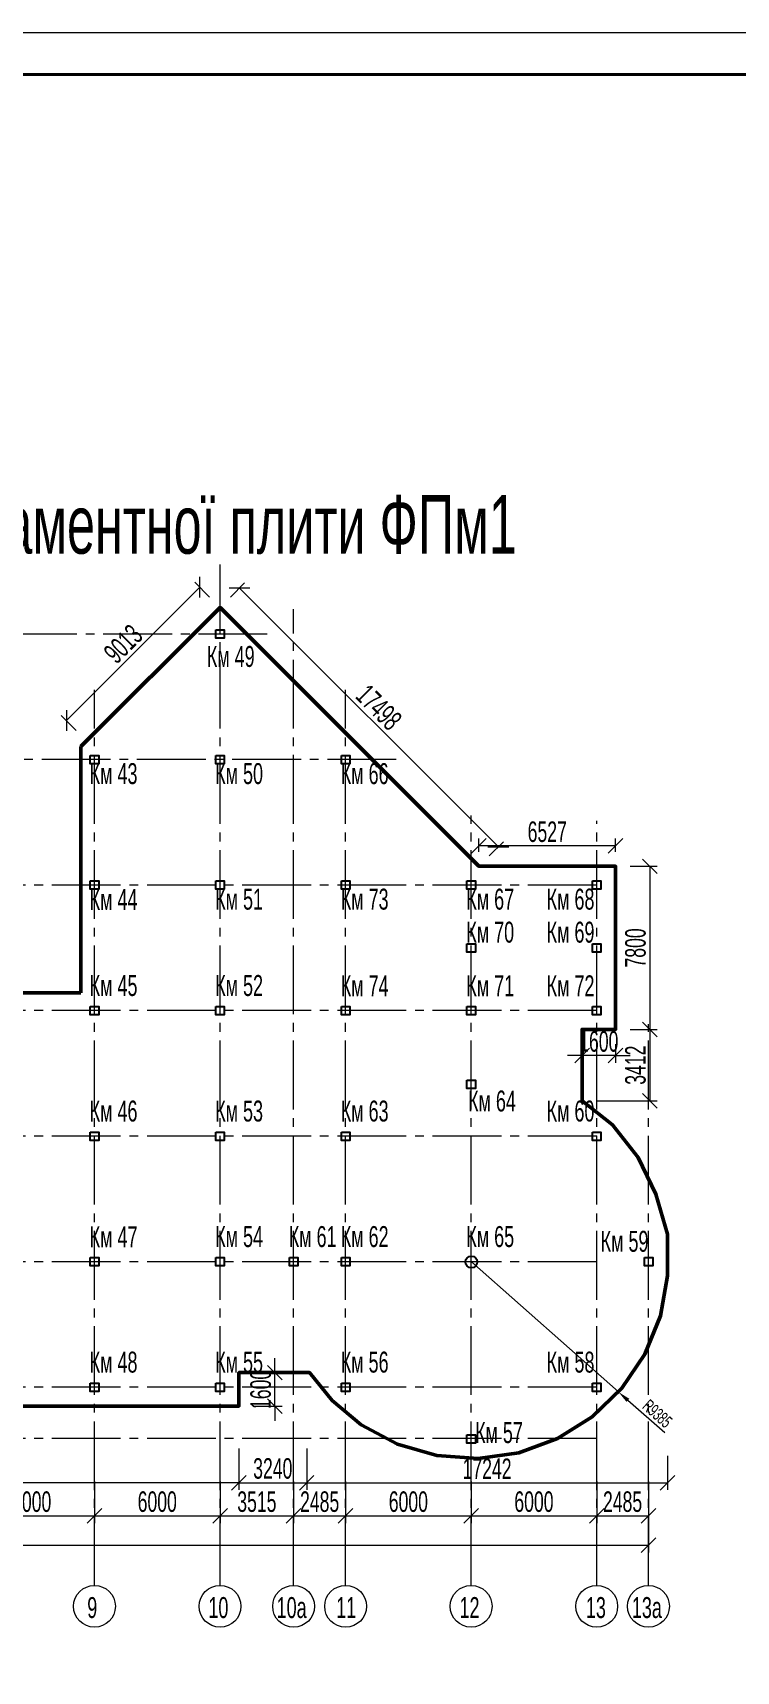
# Model space of a CAD drawing. Extents: x -483223 to 550073, y -164053 to -64662.
# Drawn here: x -427390 to -418986, y -92600 to -73022 of the extents above; entities that cross this region are included whole.
import ezdxf

# ---------------------------------------------------------------- set-up
doc = ezdxf.new("R2010")
doc.units = 0
doc.header["$MEASUREMENT"] = 0
for name, pattern in [('DASHDOT', [25.4, 12.7, -6.35, 0, -6.35]), ('K5LT_AXLED', [16.25, 11.75, -1.5, 1.5, -1.5]), ('K5LT_THIN', [0])]:
    doc.linetypes.add(name, pattern=pattern)
doc.layers.get('0').update_dxf_attribs({"color": 40, "linetype": 'CONTINUOUS'})
doc.layers.get('Defpoints').update_dxf_attribs({"linetype": 'CONTINUOUS'})
for name, color, linetype in [('KOLONY', 60, 'CONTINUOUS'), ('OPAL', 4, 'CONTINUOUS'), ('ТЕКСТ', 252, 'CONTINUOUS')]:
    doc.layers.add(name, color=color, linetype=linetype)
doc.layers.add('ВІСЬ', color=197, linetype='DASHDOT', lineweight=15, transparency=0.5)
for name, color, linetype, lineweight in [('ОСН. ТОНКА', 250, 'CONTINUOUS', 15), ('РАМКА', 250, 'CONTINUOUS', 40), ('РОЗМІР', 250, 'CONTINUOUS', 15), ('РОЗМІР МІЖ ОСЯМИ', 250, 'CONTINUOUS', 15)]:
    doc.layers.add(name, color=color, linetype=linetype, lineweight=lineweight)
doc.styles.add('РОЗМІР', font='ARIALN.TTF', dxfattribs={"width": 0.75})
doc.dimstyles.new('М 400', dxfattribs={"dimscale": 0.6, "dimtxt": 250, "dimasz": 250, "dimexe": 125, "dimexo": 250, "dimgap": 62.5, "dimtad": 1, "dimdec": 0, "dimlfac": 4, "dimzin": 9, "dimtxsty": 'РОЗМІР', "dimcen": 250, "dimadec": 0, "dimazin": 0, "dimtfac": 1, "dimtdec": 0, "dimtix": 1, "dimtmove": 2, "dimatfit": 3, "dimfxl": 125, "dimlwd": -1, "dimlwe": -1, "dimarcsym": 0})
doc.dimstyles.new('М 400$0', dxfattribs={"dimscale": 0.7, "dimtxt": 350, "dimasz": 250, "dimexe": 125, "dimexo": 250, "dimgap": 62.5, "dimtad": 1, "dimdec": 0, "dimlfac": 4, "dimzin": 9, "dimtxsty": 'РОЗМІР', "dimblk": 'OBLIQUE', "dimcen": 250, "dimadec": 0, "dimazin": 0, "dimtfac": 1, "dimtdec": 0, "dimtix": 1, "dimtmove": 2, "dimatfit": 3, "dimfxl": 125, "dimlwd": -1, "dimlwe": -1, "dimarcsym": 0})

# ---------------------------------------------------------------- blocks, each defined once
blk = doc.blocks.new('_OBLIQUE')
at = {"color": 0, "linetype": 'ByBlock'}
blk.add_line((-0.5, -0.5), (0.5, 0.5), dxfattribs=at)
blk = doc.blocks.new('*D228')
at = {"layer": 'Defpoints', "color": 0, "transparency": 16777216}
for p in [(-428153, -90156), (-426653, -90156), (-426653, -90744)]:
    blk.add_point(p, dxfattribs=at)
at = {"layer": 'РОЗМІР МІЖ ОСЯМИ', "color": 0, "transparency": 16777216}
for p, q in [((-428153, -90331), (-428153, -90832)), ((-426653, -90331), (-426653, -90832)), ((-428153, -90744), (-426653, -90744))]:
    blk.add_line(p, q, dxfattribs=at)
at = {"layer": 'РОЗМІР МІЖ ОСЯМИ', "color": 0, "transparency": 16777216, "xscale": 175, "yscale": 175, "zscale": 175, "rotation": 180}
blk.add_blockref('_OBLIQUE', (-428153, -90744), dxfattribs=at)
at = {"layer": 'РОЗМІР МІЖ ОСЯМИ', "color": 0, "transparency": 16777216, "xscale": 175, "yscale": 175, "zscale": 175}
blk.add_blockref('_OBLIQUE', (-426653, -90744), dxfattribs=at)
at = {"layer": 'РОЗМІР МІЖ ОСЯМИ', "color": 0, "transparency": 16777216, "insert": (-427403, -90575), "char_height": 245, "attachment_point": 5, "style": 'РОЗМІР'}
blk.add_mtext('6000', dxfattribs=at)
blk = doc.blocks.new('*D229')
at = {"layer": 'Defpoints', "color": 0, "transparency": 16777216}
for p in [(-426653, -90156), (-425153, -90156), (-425153, -90744)]:
    blk.add_point(p, dxfattribs=at)
at = {"layer": 'РОЗМІР МІЖ ОСЯМИ', "color": 0, "transparency": 16777216}
for p, q in [((-426653, -90331), (-426653, -90832)), ((-425153, -90331), (-425153, -90832)), ((-426653, -90744), (-425153, -90744))]:
    blk.add_line(p, q, dxfattribs=at)
at = {"layer": 'РОЗМІР МІЖ ОСЯМИ', "color": 0, "transparency": 16777216, "xscale": 175, "yscale": 175, "zscale": 175, "rotation": 180}
blk.add_blockref('_OBLIQUE', (-426653, -90744), dxfattribs=at)
at = {"layer": 'РОЗМІР МІЖ ОСЯМИ', "color": 0, "transparency": 16777216, "xscale": 175, "yscale": 175, "zscale": 175}
blk.add_blockref('_OBLIQUE', (-425153, -90744), dxfattribs=at)
at = {"layer": 'РОЗМІР МІЖ ОСЯМИ', "color": 0, "transparency": 16777216, "insert": (-425903, -90575), "char_height": 245, "attachment_point": 5, "style": 'РОЗМІР'}
blk.add_mtext('6000', dxfattribs=at)
blk = doc.blocks.new('*D230')
at = {"layer": 'Defpoints', "color": 0, "transparency": 16777216}
for p in [(-425153, -90156), (-424274, -90156), (-424274, -90744)]:
    blk.add_point(p, dxfattribs=at)
at = {"layer": 'РОЗМІР МІЖ ОСЯМИ', "color": 0, "transparency": 16777216}
for p, q in [((-425153, -90331), (-425153, -90832)), ((-424274, -90331), (-424274, -90832)), ((-425153, -90744), (-424274, -90744))]:
    blk.add_line(p, q, dxfattribs=at)
at = {"layer": 'РОЗМІР МІЖ ОСЯМИ', "color": 0, "transparency": 16777216, "xscale": 175, "yscale": 175, "zscale": 175, "rotation": 180}
blk.add_blockref('_OBLIQUE', (-425153, -90744), dxfattribs=at)
at = {"layer": 'РОЗМІР МІЖ ОСЯМИ', "color": 0, "transparency": 16777216, "xscale": 175, "yscale": 175, "zscale": 175}
blk.add_blockref('_OBLIQUE', (-424274, -90744), dxfattribs=at)
at = {"layer": 'РОЗМІР МІЖ ОСЯМИ', "color": 0, "transparency": 16777216, "insert": (-424713, -90575), "char_height": 245, "attachment_point": 5, "style": 'РОЗМІР'}
blk.add_mtext('3515', dxfattribs=at)
blk = doc.blocks.new('*D231')
at = {"layer": 'Defpoints', "color": 0, "transparency": 16777216}
for p in [(-424274, -90156), (-423653, -90156), (-423653, -90744)]:
    blk.add_point(p, dxfattribs=at)
at = {"layer": 'РОЗМІР МІЖ ОСЯМИ', "color": 0, "transparency": 16777216}
for p, q in [((-424274, -90331), (-424274, -90832)), ((-423653, -90331), (-423653, -90832)), ((-424274, -90744), (-423653, -90744))]:
    blk.add_line(p, q, dxfattribs=at)
at = {"layer": 'РОЗМІР МІЖ ОСЯМИ', "color": 0, "transparency": 16777216, "xscale": 175, "yscale": 175, "zscale": 175, "rotation": 180}
blk.add_blockref('_OBLIQUE', (-424274, -90744), dxfattribs=at)
at = {"layer": 'РОЗМІР МІЖ ОСЯМИ', "color": 0, "transparency": 16777216, "xscale": 175, "yscale": 175, "zscale": 175}
blk.add_blockref('_OBLIQUE', (-423653, -90744), dxfattribs=at)
at = {"layer": 'РОЗМІР МІЖ ОСЯМИ', "color": 0, "transparency": 16777216, "insert": (-423963, -90575), "char_height": 245, "attachment_point": 5, "style": 'РОЗМІР'}
blk.add_mtext('2485', dxfattribs=at)
blk = doc.blocks.new('*D232')
at = {"layer": 'Defpoints', "color": 0, "transparency": 16777216}
for p in [(-423653, -90156), (-422153, -90156), (-422153, -90744)]:
    blk.add_point(p, dxfattribs=at)
at = {"layer": 'РОЗМІР МІЖ ОСЯМИ', "color": 0, "transparency": 16777216}
for p, q in [((-423653, -90331), (-423653, -90832)), ((-422153, -90331), (-422153, -90832)), ((-423653, -90744), (-422153, -90744))]:
    blk.add_line(p, q, dxfattribs=at)
at = {"layer": 'РОЗМІР МІЖ ОСЯМИ', "color": 0, "transparency": 16777216, "xscale": 175, "yscale": 175, "zscale": 175, "rotation": 180}
blk.add_blockref('_OBLIQUE', (-423653, -90744), dxfattribs=at)
at = {"layer": 'РОЗМІР МІЖ ОСЯМИ', "color": 0, "transparency": 16777216, "xscale": 175, "yscale": 175, "zscale": 175}
blk.add_blockref('_OBLIQUE', (-422153, -90744), dxfattribs=at)
at = {"layer": 'РОЗМІР МІЖ ОСЯМИ', "color": 0, "transparency": 16777216, "insert": (-422903, -90575), "char_height": 245, "attachment_point": 5, "style": 'РОЗМІР'}
blk.add_mtext('6000', dxfattribs=at)
blk = doc.blocks.new('*D233')
at = {"layer": 'Defpoints', "color": 0, "transparency": 16777216}
for p in [(-422153, -90156), (-420653, -90156), (-420653, -90744)]:
    blk.add_point(p, dxfattribs=at)
at = {"layer": 'РОЗМІР МІЖ ОСЯМИ', "color": 0, "transparency": 16777216}
for p, q in [((-422153, -90331), (-422153, -90832)), ((-420653, -90331), (-420653, -90832)), ((-422153, -90744), (-420653, -90744))]:
    blk.add_line(p, q, dxfattribs=at)
at = {"layer": 'РОЗМІР МІЖ ОСЯМИ', "color": 0, "transparency": 16777216, "xscale": 175, "yscale": 175, "zscale": 175, "rotation": 180}
blk.add_blockref('_OBLIQUE', (-422153, -90744), dxfattribs=at)
at = {"layer": 'РОЗМІР МІЖ ОСЯМИ', "color": 0, "transparency": 16777216, "xscale": 175, "yscale": 175, "zscale": 175}
blk.add_blockref('_OBLIQUE', (-420653, -90744), dxfattribs=at)
at = {"layer": 'РОЗМІР МІЖ ОСЯМИ', "color": 0, "transparency": 16777216, "insert": (-421403, -90575), "char_height": 245, "attachment_point": 5, "style": 'РОЗМІР'}
blk.add_mtext('6000', dxfattribs=at)
blk = doc.blocks.new('*D234')
at = {"layer": 'Defpoints', "color": 0, "transparency": 16777216}
for p in [(-420653, -90156), (-420035, -90156), (-420035, -90744)]:
    blk.add_point(p, dxfattribs=at)
at = {"layer": 'РОЗМІР МІЖ ОСЯМИ', "color": 0, "transparency": 16777216}
for p, q in [((-420653, -90331), (-420653, -90832)), ((-420035, -90331), (-420035, -90832)), ((-420653, -90744), (-420035, -90744))]:
    blk.add_line(p, q, dxfattribs=at)
at = {"layer": 'РОЗМІР МІЖ ОСЯМИ', "color": 0, "transparency": 16777216, "xscale": 175, "yscale": 175, "zscale": 175, "rotation": 180}
blk.add_blockref('_OBLIQUE', (-420653, -90744), dxfattribs=at)
at = {"layer": 'РОЗМІР МІЖ ОСЯМИ', "color": 0, "transparency": 16777216, "xscale": 175, "yscale": 175, "zscale": 175}
blk.add_blockref('_OBLIQUE', (-420035, -90744), dxfattribs=at)
at = {"layer": 'РОЗМІР МІЖ ОСЯМИ', "color": 0, "transparency": 16777216, "insert": (-420344, -90575), "char_height": 245, "attachment_point": 5, "style": 'РОЗМІР'}
blk.add_mtext('2485', dxfattribs=at)
blk = doc.blocks.new('*D235')
at = {"layer": 'Defpoints', "color": 0, "transparency": 16777216}
for p in [(-436153, -90256), (-420035, -90256), (-420035, -91094)]:
    blk.add_point(p, dxfattribs=at)
at = {"layer": 'РОЗМІР МІЖ ОСЯМИ', "color": 0, "transparency": 16777216}
for p, q in [((-436153, -90431), (-436153, -91182)), ((-420035, -90431), (-420035, -91182)), ((-436153, -91094), (-420035, -91094))]:
    blk.add_line(p, q, dxfattribs=at)
at = {"layer": 'РОЗМІР МІЖ ОСЯМИ', "color": 0, "transparency": 16777216, "xscale": 175, "yscale": 175, "zscale": 175, "rotation": 180}
blk.add_blockref('_OBLIQUE', (-436153, -91094), dxfattribs=at)
at = {"layer": 'РОЗМІР МІЖ ОСЯМИ', "color": 0, "transparency": 16777216, "xscale": 175, "yscale": 175, "zscale": 175}
blk.add_blockref('_OBLIQUE', (-420035, -91094), dxfattribs=at)
at = {"layer": 'РОЗМІР МІЖ ОСЯМИ', "color": 0, "transparency": 16777216, "insert": (-428094, -90925), "char_height": 245, "attachment_point": 5, "style": 'РОЗМІР'}
blk.add_mtext('64485', dxfattribs=at)
blk = doc.blocks.new('*D246')
at = {"layer": 'Defpoints', "color": 0, "transparency": 16777216}
for p in [(-436378, -89432), (-424928, -89763), (-436378, -90347)]:
    blk.add_point(p, dxfattribs=at)
at = {"layer": 'РОЗМІР', "color": 0, "transparency": 16777216}
for p, q in [((-436378, -89607), (-436378, -90434)), ((-424928, -89938), (-424928, -90434)), ((-424928, -90347), (-436378, -90347))]:
    blk.add_line(p, q, dxfattribs=at)
at = {"layer": 'РОЗМІР', "color": 0, "transparency": 16777216, "xscale": 175, "yscale": 175, "zscale": 175, "rotation": 180}
blk.add_blockref('_OBLIQUE', (-436378, -90347), dxfattribs=at)
at = {"layer": 'РОЗМІР', "color": 0, "transparency": 16777216, "xscale": 175, "yscale": 175, "zscale": 175}
blk.add_blockref('_OBLIQUE', (-424928, -90347), dxfattribs=at)
at = {"layer": 'РОЗМІР', "color": 0, "transparency": 16777216, "insert": (-430653, -90178), "char_height": 245, "attachment_point": 5, "style": 'РОЗМІР'}
blk.add_mtext('45800', dxfattribs=at)
blk = doc.blocks.new('*D247')
at = {"layer": 'Defpoints', "color": 0, "transparency": 16777216}
for p in [(-424928, -89763), (-424118, -89763), (-424118, -90347)]:
    blk.add_point(p, dxfattribs=at)
at = {"layer": 'РОЗМІР', "color": 0, "transparency": 16777216}
for p, q in [((-424928, -89938), (-424928, -90434)), ((-424118, -89938), (-424118, -90434)), ((-424928, -90347), (-424118, -90347))]:
    blk.add_line(p, q, dxfattribs=at)
at = {"layer": 'РОЗМІР', "color": 0, "transparency": 16777216, "xscale": 175, "yscale": 175, "zscale": 175, "rotation": 180}
blk.add_blockref('_OBLIQUE', (-424928, -90347), dxfattribs=at)
at = {"layer": 'РОЗМІР', "color": 0, "transparency": 16777216, "xscale": 175, "yscale": 175, "zscale": 175}
blk.add_blockref('_OBLIQUE', (-424118, -90347), dxfattribs=at)
at = {"layer": 'РОЗМІР', "color": 0, "transparency": 16777216, "insert": (-424523, -90178), "char_height": 245, "attachment_point": 5, "style": 'РОЗМІР'}
blk.add_mtext('3240', dxfattribs=at)
blk = doc.blocks.new('*D248')
at = {"layer": 'Defpoints', "color": 0, "transparency": 16777216}
for p in [(-424118, -89763), (-419807, -89852), (-419807, -90347)]:
    blk.add_point(p, dxfattribs=at)
at = {"layer": 'РОЗМІР', "color": 0, "transparency": 16777216}
for p, q in [((-424118, -89938), (-424118, -90434)), ((-419807, -90027), (-419807, -90434)), ((-424118, -90347), (-419807, -90347))]:
    blk.add_line(p, q, dxfattribs=at)
at = {"layer": 'РОЗМІР', "color": 0, "transparency": 16777216, "xscale": 175, "yscale": 175, "zscale": 175, "rotation": 180}
blk.add_blockref('_OBLIQUE', (-424118, -90347), dxfattribs=at)
at = {"layer": 'РОЗМІР', "color": 0, "transparency": 16777216, "xscale": 175, "yscale": 175, "zscale": 175}
blk.add_blockref('_OBLIQUE', (-419807, -90347), dxfattribs=at)
at = {"layer": 'РОЗМІР', "color": 0, "transparency": 16777216, "insert": (-421963, -90180), "char_height": 245, "attachment_point": 5, "style": 'РОЗМІР'}
blk.add_mtext('17242', dxfattribs=at)
blk = doc.blocks.new('*D251')
at = {"layer": 'Defpoints', "color": 0, "transparency": 16777216}
for p in [(-425153, -79888), (-426987, -81241), (-426746, -81482)]:
    blk.add_point(p, dxfattribs=at)
at = {"layer": 'РОЗМІР', "color": 0, "transparency": 16777216}
for p, q in [((-425394, -79647), (-426987, -81241)), ((-425277, -79765), (-425456, -79586)), ((-426870, -81358), (-427049, -81179))]:
    blk.add_line(p, q, dxfattribs=at)
at = {"layer": 'РОЗМІР', "color": 0, "transparency": 16777216, "xscale": 175, "yscale": 175, "zscale": 175}
for p, rotation in [((-425394, -79647), 45.00001438508281), ((-426987, -81241), 225.0000143850828)]:
    blk.add_blockref('_OBLIQUE', p, dxfattribs=dict(at, rotation=rotation))
at = {"layer": 'РОЗМІР', "color": 0, "transparency": 16777216, "insert": (-426310, -80325), "char_height": 245, "attachment_point": 5, "rotation": 45, "style": 'РОЗМІР'}
blk.add_mtext('9013', dxfattribs=at)
blk = doc.blocks.new('*D252')
at = {"layer": 'Defpoints', "color": 0, "transparency": 16777216}
for p in [(-425153, -79888), (-421828, -82750), (-422060, -82982)]:
    blk.add_point(p, dxfattribs=at)
at = {"layer": 'РОЗМІР', "color": 0, "transparency": 16777216}
for p, q in [((-425029, -79765), (-424860, -79595)), ((-424922, -79657), (-421828, -82750)), ((-421936, -82858), (-421767, -82689))]:
    blk.add_line(p, q, dxfattribs=at)
at = {"layer": 'РОЗМІР', "color": 0, "transparency": 16777216, "xscale": 175, "yscale": 175, "zscale": 175}
for p, rotation in [((-424922, -79657), 134.9999930538158), ((-421828, -82750), 314.9999930538158)]:
    blk.add_blockref('_OBLIQUE', p, dxfattribs=dict(at, rotation=rotation))
at = {"layer": 'РОЗМІР', "color": 0, "transparency": 16777216, "insert": (-423256, -81084), "char_height": 245, "attachment_point": 5, "rotation": 315, "style": 'РОЗМІР'}
blk.add_mtext('17498', dxfattribs=at)
blk = doc.blocks.new('*D253')
at = {"layer": 'Defpoints', "color": 0, "transparency": 16777216}
for p in [(-422060, -82739), (-422060, -82982), (-420428, -82982)]:
    blk.add_point(p, dxfattribs=at)
at = {"layer": 'РОЗМІР', "color": 0, "transparency": 16777216}
for p, q in [((-422060, -82807), (-422060, -82651)), ((-420428, -82739), (-422060, -82739)), ((-420428, -82807), (-420428, -82651))]:
    blk.add_line(p, q, dxfattribs=at)
at = {"layer": 'РОЗМІР', "color": 0, "transparency": 16777216, "xscale": 175, "yscale": 175, "zscale": 175, "rotation": 180}
blk.add_blockref('_OBLIQUE', (-422060, -82739), dxfattribs=at)
at = {"layer": 'РОЗМІР', "color": 0, "transparency": 16777216, "xscale": 175, "yscale": 175, "zscale": 175}
blk.add_blockref('_OBLIQUE', (-420428, -82739), dxfattribs=at)
at = {"layer": 'РОЗМІР', "color": 0, "transparency": 16777216, "insert": (-421244, -82570), "char_height": 245, "attachment_point": 5, "style": 'РОЗМІР'}
blk.add_mtext('6527', dxfattribs=at)
blk = doc.blocks.new('*D254')
at = {"layer": 'Defpoints', "color": 0, "transparency": 16777216}
for p in [(-420428, -82982), (-420428, -84932), (-420020, -84932)]:
    blk.add_point(p, dxfattribs=at)
at = {"layer": 'РОЗМІР', "color": 0, "transparency": 16777216}
for p, q in [((-420253, -82982), (-419932, -82982)), ((-420020, -82982), (-420020, -84932)), ((-420253, -84932), (-419932, -84932))]:
    blk.add_line(p, q, dxfattribs=at)
at = {"layer": 'РОЗМІР', "color": 0, "transparency": 16777216, "xscale": 175, "yscale": 175, "zscale": 175}
for p, rotation in [((-420020, -82982), 90), ((-420020, -84932), 270)]:
    blk.add_blockref('_OBLIQUE', p, dxfattribs=dict(at, rotation=rotation))
at = {"layer": 'РОЗМІР', "color": 0, "transparency": 16777216, "insert": (-420189, -83957), "char_height": 245, "attachment_point": 5, "rotation": 90, "style": 'РОЗМІР'}
blk.add_mtext('7800', dxfattribs=at)
blk = doc.blocks.new('*D255')
at = {"layer": 'Defpoints', "color": 0, "transparency": 16777216}
for p in [(-420428, -84932), (-420828, -85785), (-420020, -85785)]:
    blk.add_point(p, dxfattribs=at)
at = {"layer": 'РОЗМІР', "color": 0, "transparency": 16777216}
for p, q in [((-420253, -84932), (-419932, -84932)), ((-420020, -84932), (-420020, -85785)), ((-420653, -85785), (-419932, -85785))]:
    blk.add_line(p, q, dxfattribs=at)
at = {"layer": 'РОЗМІР', "color": 0, "transparency": 16777216, "xscale": 175, "yscale": 175, "zscale": 175}
for p, rotation in [((-420020, -84932), 90), ((-420020, -85785), 270)]:
    blk.add_blockref('_OBLIQUE', p, dxfattribs=dict(at, rotation=rotation))
at = {"layer": 'РОЗМІР', "color": 0, "transparency": 16777216, "insert": (-420189, -85358), "char_height": 245, "attachment_point": 5, "rotation": 90, "style": 'РОЗМІР'}
blk.add_mtext('3412', dxfattribs=at)
blk = doc.blocks.new('*D256')
at = {"layer": 'Defpoints', "color": 0, "transparency": 16777216}
for p in [(-420828, -84932), (-420428, -84932), (-420828, -85244)]:
    blk.add_point(p, dxfattribs=at)
at = {"layer": 'РОЗМІР', "color": 0, "transparency": 16777216}
for p, q in [((-420828, -85107), (-420828, -85332)), ((-420428, -85107), (-420428, -85332)), ((-420828, -85244), (-421003, -85244)), ((-420428, -85244), (-420828, -85244)), ((-420428, -85244), (-420253, -85244))]:
    blk.add_line(p, q, dxfattribs=at)
at = {"layer": 'РОЗМІР', "color": 0, "transparency": 16777216, "xscale": 175, "yscale": 175, "zscale": 175}
blk.add_blockref('_OBLIQUE', (-420828, -85244), dxfattribs=at)
at = {"layer": 'РОЗМІР', "color": 0, "transparency": 16777216, "xscale": 175, "yscale": 175, "zscale": 175, "rotation": 180}
blk.add_blockref('_OBLIQUE', (-420428, -85244), dxfattribs=at)
at = {"layer": 'РОЗМІР', "color": 0, "transparency": 16777216, "insert": (-420628, -85076), "char_height": 245, "attachment_point": 5, "style": 'РОЗМІР'}
blk.add_mtext('1600', dxfattribs=at)
blk = doc.blocks.new('*D257')
at = {"layer": 'Defpoints', "color": 0, "transparency": 16777216}
for p in [(-424928, -89032), (-424499, -89032), (-424928, -89432)]:
    blk.add_point(p, dxfattribs=at)
at = {"layer": 'РОЗМІР', "color": 0, "transparency": 16777216}
for p, q in [((-424499, -89032), (-424499, -88857)), ((-424753, -89032), (-424411, -89032)), ((-424499, -89432), (-424499, -89032)), ((-424753, -89432), (-424411, -89432)), ((-424499, -89432), (-424499, -89607))]:
    blk.add_line(p, q, dxfattribs=at)
at = {"layer": 'РОЗМІР', "color": 0, "transparency": 16777216, "xscale": 175, "yscale": 175, "zscale": 175}
for p, rotation in [((-424499, -89032), 270), ((-424499, -89432), 90)]:
    blk.add_blockref('_OBLIQUE', p, dxfattribs=dict(at, rotation=rotation))
at = {"layer": 'РОЗМІР', "color": 0, "transparency": 16777216, "insert": (-424667, -89232), "char_height": 245, "attachment_point": 5, "rotation": 90, "style": 'РОЗМІР'}
blk.add_mtext('1600', dxfattribs=at)
blk = doc.blocks.new('*D258')
at = {"layer": 'Defpoints', "color": 0, "transparency": 16777216}
for p in [(-422150, -87709), (-420393, -89263)]:
    blk.add_point(p, dxfattribs=at)
at = {"layer": 'РОЗМІР', "color": 0, "transparency": 16777216}
for p, q in [((-422150, -87709), (-420393, -89263)), ((-419839, -89753), (-420280, -89363))]:
    blk.add_line(p, q, dxfattribs=at)
blk.add_solid([(-420264, -89344), (-420297, -89381), (-420393, -89263)], dxfattribs=at)
at = {"layer": 'РОЗМІР', "color": 0, "transparency": 16777216, "insert": (-419928, -89522), "char_height": 150, "attachment_point": 5, "rotation": 318.5052, "style": 'РОЗМІР'}
blk.add_mtext('R9385', dxfattribs=at)

msp = doc.modelspace()

# ---------------------------------------------------------------- linework, layer by layer
at = {"layer": 'KOLONY', "color": 7, "ltscale": 15}
for points in [[(-425202.8055, -80156.6743), (-425102.8043, -80156.6743), (-425102.8043, -80256.6738), (-425202.8055, -80256.6738), (-425202.8055, -80156.6743)], [(-426702.8047, -81656.6739), (-426602.8052, -81656.6739), (-426602.8052, -81756.6741), (-426702.8047, -81756.6741), (-426702.8047, -81656.6739)], [(-425202.8047, -81656.6739), (-425102.8052, -81656.6739), (-425102.8052, -81756.6741), (-425202.8047, -81756.6741), (-425202.8047, -81656.6739)], [(-423702.8047, -81656.6739), (-423602.8052, -81656.6739), (-423602.8052, -81756.6741), (-423702.8047, -81756.6741), (-423702.8047, -81656.6739)], [(-426702.8047, -83156.6739), (-426602.8052, -83156.6739), (-426602.8052, -83256.6741), (-426702.8047, -83256.6741), (-426702.8047, -83156.6739)], [(-425202.8047, -83156.6739), (-425102.8052, -83156.6739), (-425102.8052, -83256.6741), (-425202.8047, -83256.6741), (-425202.8047, -83156.6739)], [(-423702.8047, -83156.6739), (-423602.8052, -83156.6739), (-423602.8052, -83256.6741), (-423702.8047, -83256.6741), (-423702.8047, -83156.6739)], [(-422202.8047, -83156.6743), (-422102.8052, -83156.6743), (-422102.8052, -83256.6746), (-422202.8047, -83256.6746), (-422202.8047, -83156.6743)], [(-420702.8047, -83156.6743), (-420602.8052, -83156.6743), (-420602.8052, -83256.6746), (-420702.8047, -83256.6746), (-420702.8047, -83156.6743)], [(-422202.8047, -83906.6737), (-422102.8052, -83906.6737), (-422102.8052, -84006.6739), (-422202.8047, -84006.6739), (-422202.8047, -83906.6737)], [(-420702.8047, -83906.6737), (-420602.8052, -83906.6737), (-420602.8052, -84006.6739), (-420702.8047, -84006.6739), (-420702.8047, -83906.6737)], [(-426702.8047, -84656.6739), (-426602.8052, -84656.6739), (-426602.8052, -84756.6741), (-426702.8047, -84756.6741), (-426702.8047, -84656.6739)], [(-425202.8047, -84656.6739), (-425102.8052, -84656.6739), (-425102.8052, -84756.6741), (-425202.8047, -84756.6741), (-425202.8047, -84656.6739)], [(-423702.8047, -84656.6739), (-423602.8052, -84656.6739), (-423602.8052, -84756.6741), (-423702.8047, -84756.6741), (-423702.8047, -84656.6739)], [(-422202.8047, -84656.6739), (-422102.8052, -84656.6739), (-422102.8052, -84756.6741), (-422202.8047, -84756.6741), (-422202.8047, -84656.6739)], [(-420702.8047, -84656.6739), (-420602.8052, -84656.6739), (-420602.8052, -84756.6741), (-420702.8047, -84756.6741), (-420702.8047, -84656.6739)], [(-422202.8047, -85535.4245), (-422102.8052, -85535.4245), (-422102.8052, -85635.4249), (-422202.8047, -85635.4249), (-422202.8047, -85535.4245)], [(-426702.8042, -86156.6743), (-426602.8047, -86156.6743), (-426602.8047, -86256.6746), (-426702.8042, -86256.6746), (-426702.8042, -86156.6743)], [(-425202.8055, -86156.6743), (-425102.8043, -86156.6743), (-425102.8043, -86256.6746), (-425202.8055, -86256.6746), (-425202.8055, -86156.6743)], [(-423702.8051, -86156.6743), (-423602.8057, -86156.6743), (-423602.8057, -86256.6746), (-423702.8051, -86256.6746), (-423702.8051, -86156.6743)], [(-420702.6285, -86156.6743), (-420602.6291, -86156.6743), (-420602.6291, -86256.6746), (-420702.6285, -86256.6746), (-420702.6285, -86156.6743)], [(-426702.8042, -87656.6747), (-426602.8047, -87656.6747), (-426602.8047, -87756.6741), (-426702.8042, -87756.6741), (-426702.8042, -87656.6747)], [(-425202.8055, -87656.6747), (-425102.8043, -87656.6747), (-425102.8043, -87756.6741), (-425202.8055, -87756.6741), (-425202.8055, -87656.6747)], [(-424324.0548, -87656.6747), (-424224.0553, -87656.6747), (-424224.0553, -87756.6741), (-424324.0548, -87756.6741), (-424324.0548, -87656.6747)], [(-423702.8051, -87656.6747), (-423602.8057, -87656.6747), (-423602.8057, -87756.6741), (-423702.8051, -87756.6741), (-423702.8051, -87656.6747)], [(-420081.5545, -87656.6747), (-419981.5551, -87656.6747), (-419981.5551, -87756.6741), (-420081.5545, -87756.6741), (-420081.5545, -87656.6747)], [(-426702.8042, -89156.6752), (-426602.8047, -89156.6752), (-426602.8047, -89256.6746), (-426702.8042, -89256.6746), (-426702.8042, -89156.6752)], [(-425202.8055, -89156.6752), (-425102.8043, -89156.6752), (-425102.8043, -89256.6746), (-425202.8055, -89256.6746), (-425202.8055, -89156.6752)], [(-423702.9808, -89156.6752), (-423602.9796, -89156.6752), (-423602.9796, -89256.6746), (-423702.9808, -89256.6746), (-423702.9808, -89156.6752)], [(-420702.8042, -89156.6752), (-420602.8047, -89156.6752), (-420602.8047, -89256.6746), (-420702.8042, -89256.6746), (-420702.8042, -89156.6752)], [(-422202.8047, -89775.1942), (-422102.8052, -89775.1942), (-422102.8052, -89875.1937), (-422202.8047, -89875.1937), (-422202.8047, -89775.1942)]]:
    msp.add_lwpolyline(points, dxfattribs=at)
msp.add_circle((-422149.9296, -87708.7996), 70.5, dxfattribs=at)
at = {"layer": 'OPAL', "color": 7, "lineweight": 50}
for p, q in [((-426814.8244, -84494.5532), (-426814.8244, -81550.4943)), ((-427916.0522, -84494.5532), (-426814.8244, -84494.5532))]:
    msp.add_line(p, q, dxfattribs=at)
msp.add_lwpolyline([(-426814.8244, -81550.4941), (-425152.8065, -79888.4754), (-422059.6077, -82981.6749), (-420427.8071, -82981.6749), (-420427.8071, -84931.6754), (-420827.807, -84931.6754), (-420827.807, -85784.7248), (-420463.7568, -86070.425), (-420158.8328, -86460.6997), (-419945.2571, -86898.6246), (-419806.4571, -87376.9121), (-419808.0577, -87874.9543), (-419892.657, -88354.7593), (-420076.7817, -88810.5117), (-420351.6566, -89218.0198), (-420705.2332, -89559.4764), (-421122.0819, -89819.9545), (-421583.9822, -89988.0713), (-422070.7573, -90056.481), (-422561.1076, -90022.1929), (-423033.6066, -89886.7056), (-423467.6078, -89655.9393), (-423814.3316, -89365.0077), (-424083.4715, -89031.6741), (-424117.832, -89031.6741), (-424927.8065, -89031.6741), (-424927.8065, -89431.6749), (-436377.8051, -89431.6749)], dxfattribs=at)
at = {"layer": 'ВІСЬ', "color": 7, "linetype": 'K5LT_AXLED', "ltscale": 70}
for p, q in [((-425152.8051, -91573.7769), (-425152.8051, -79320.8468)), ((-424274.1254, -91573.7676), (-424274.1254, -79908.0978)), ((-424587.9756, -80206.6749), (-438650.4203, -80206.6749)), ((-426652.8051, -91573.7769), (-426652.8051, -80875.0301)), ((-423652.8051, -91573.7769), (-423652.8051, -80875.0265)), ((-423047.9316, -81706.6749), (-438650.4203, -81706.6749)), ((-422152.8051, -91573.7769), (-422152.8051, -82375.0265)), ((-420652.8051, -91573.7769), (-420652.8051, -82439.2296)), ((-420652.8051, -83206.6749), (-438650.4203, -83206.6749)), ((-420652.8051, -84706.6749), (-438650.4203, -84706.6749)), ((-420034.5614, -91573.7769), (-420034.5614, -84868.901)), ((-420652.8051, -86206.6749), (-438650.4203, -86206.6749)), ((-420652.8051, -87706.6749), (-438650.4203, -87706.6749)), ((-420652.8051, -89206.6749), (-438650.4203, -89206.6749)), ((-420652.8051, -89819.1202), (-438650.4203, -89819.1202))]:
    msp.add_line(p, q, dxfattribs=at)
at = {"layer": 'ОСН. ТОНКА', "color": 7, "ltscale": 40}
msp.add_lwpolyline([(-483223.0897, -73022.1397), (-483223.0897, -132422.1397), (-399123.0897, -132422.1397), (-399123.0897, -73022.1397), (-483223.0897, -73022.1397)], dxfattribs=at)
at = {"layer": 'ОСН. ТОНКА', "color": 7, "linetype": 'K5LT_THIN'}
for centre in [(-426652.8051, -91823.7769), (-425152.8051, -91823.7769), (-424274.1254, -91823.7676), (-423652.8051, -91823.7769), (-422152.8051, -91823.7769), (-420652.8051, -91823.7769), (-420034.5614, -91823.7769)]:
    msp.add_arc(centre, 250, 0, 359.99999427, dxfattribs=at)
at = {"layer": 'РАМКА', "color": 7, "ltscale": 40}
msp.add_lwpolyline([(-399623.0897, -131922.1397), (-399623.0897, -131922.1397), (-399623.0897, -73522.1397), (-481223.0897, -73522.1397), (-481223.0897, -131922.1397), (-399623.0897, -131922.1397)], dxfattribs=at)

# ---------------------------------------------------------------- texts
at = {"layer": 'ТЕКСТ', "color": 7, "style": 'РОЗМІР', "width": 0.75}
for s, p in [('9', (-426739.2201, -91963.8077)), ('10', (-425292.1368, -91963.8077)), ('10а', (-424476.9163, -91963.7983)), ('11', (-423765.6784, -91963.8077)), ('12', (-422292.1368, -91963.8077)), ('13', (-420782.2149, -91963.8077)), ('13а', (-420232.8377, -91963.8077))]:
    msp.add_text(s, height=250, dxfattribs=at).set_placement(p)
at = {"layer": 'ТЕКСТ', "color": 7, "ltscale": 30, "style": 'РОЗМІР'}
for s, insert, char_height, width, attachment_point in [('Опалубочний план фундаментної плити ФПм1', (-428134.551, -79457.2824), 700, 14048.940654, 8), ('Км 49', (-424739.3861, -80602.8018), 250, 946.643731, 9), ('Км 43', (-426139.3858, -82002.8018), 250, 946.643731, 9), ('Км 50', (-424639.3858, -82002.8018), 250, 946.643731, 9), ('Км 66', (-423139.3858, -82002.8018), 250, 946.643731, 9), ('Км 44', (-426139.3858, -83502.8018), 250, 946.643731, 9), ('Км 51', (-424639.3858, -83502.8014), 250, 946.643731, 9), ('Км 73', (-423139.3858, -83502.8014), 250, 946.643731, 9), ('Км 67', (-421639.3858, -83502.8018), 250, 946.643731, 9), ('Км 68', (-420679.9473, -83502.8018), 250, 946.643731, 9), ('Км 70', (-421639.3858, -83897.2513), 250, 946.643731, 9), ('\\pt250;Км 69', (-420679.9473, -83897.2513), 250, 946.643731, 9), ('Км 45', (-426139.3858, -84534.6844), 250, 946.643731, 9), ('Км 52', (-424639.3858, -84534.6839), 250, 946.643731, 9), ('\\pt750;Км 74', (-423139.3858, -84534.6839), 250, 946.643731, 9), ('Км 71', (-421639.3858, -84534.6844), 250, 946.643731, 9), ('Км 72', (-420679.9473, -84534.6844), 250, 946.643731, 9), ('Км 64', (-421618.2267, -85914.6856), 250, 946.643731, 9), ('Км 46', (-426139.3858, -86034.6848), 250, 946.643731, 9), ('Км 53', (-424639.3858, -86034.6844), 250, 946.643731, 9), ('Км 63', (-423139.3858, -86034.6844), 250, 946.643731, 9), ('Км 60', (-420679.9473, -86034.6848), 250, 946.643731, 9), ('Км 47', (-426139.3858, -87534.6852), 250, 946.643731, 9), ('Км 54', (-424639.3858, -87534.6847), 250, 946.643731, 9), ('Км 61', (-423760.6355, -87534.6847), 250, 946.643731, 9), ('Км 62', (-423139.3858, -87534.6847), 250, 946.643731, 9), ('Км 65', (-421639.3858, -87534.6852), 250, 946.643731, 9), ('Км 59', (-420034.5614, -87591.1492), 250, 946.643731, 9), ('Км 48', (-426139.3858, -89034.6857), 250, 946.643731, 9), ('Км 55', (-424639.3858, -89034.6852), 250, 946.643731, 9), ('Км 56', (-423139.3858, -89034.6852), 250, 946.643731, 9), ('Км 58', (-420679.9473, -89034.6857), 250, 946.643731, 9), ('Км 57', (-421535.1242, -89876.7946), 250, 946.643731, 9)]:
    msp.add_mtext(s, dxfattribs=dict(at, insert=insert, char_height=char_height, width=width, attachment_point=attachment_point))

# ---------------------------------------------------------------- dimensions: what is measured, and where the dimension line sits
at = {"layer": 'РОЗМІР', "color": 7}
for p2, distance, picture, middle in [((-426746.0062, -81481.6759), -340.8467, '*D251', (-426309.8096, -80324.6725)), ((-422059.6077, -82981.6749), 326.9997, '*D252', (-423255.5952, -81084.4633))]:
    dim = msp.add_aligned_dim(p1=(-425152.8065, -79888.4754), p2=p2, distance=distance, dimstyle='М 400$0', override={"dimtxsty": 'РОЗМІР'}, dxfattribs=at)
    dim.commit()
    dim.dimension.update_dxf_attribs({"geometry": picture, "text_midpoint": middle})
for base, p1, p2, picture, middle in [((-422059.6077, -82738.7349), (-420427.8071, -82981.6749), (-422059.6077, -82981.6749), '*D253', (-421243.7074, -82569.8945)), ((-420827.807, -85244.4279), (-420427.8071, -84931.6754), (-420827.807, -84931.6754), '*D256', (-420627.8071, -85075.5875)), ((-424117.832, -90346.754), (-424927.8065, -89762.995), (-424117.832, -89762.995), '*D247', (-424522.8193, -90177.9136)), ((-419807.2574, -90346.754), (-424117.832, -89762.995), (-419807.2574, -89851.6119), '*D248', (-421962.5447, -90180.0026))]:
    dim = msp.add_linear_dim(base=base, p1=p1, p2=p2, dimstyle='М 400$0', override={"dimtxsty": 'РОЗМІР'}, dxfattribs=at)
    dim.commit()
    dim.dimension.update_dxf_attribs({"geometry": picture, "text_midpoint": middle})
for base, p1, p2, picture, middle in [((-420019.8371, -84931.6754), (-420427.8071, -82981.6749), (-420427.8071, -84931.6754), '*D254', (-420188.6775, -83956.6751)), ((-420019.8371, -85784.7248), (-420427.8071, -84931.6754), (-420827.807, -85784.7248), '*D255', (-420188.6775, -85358.2001)), ((-424498.6331, -89031.6741), (-424927.8065, -89431.6749), (-424927.8065, -89031.6741), '*D257', (-424667.4735, -89231.6745))]:
    dim = msp.add_linear_dim(base=base, p1=p1, p2=p2, angle=90, dimstyle='М 400$0', override={"dimtxsty": 'РОЗМІР'}, dxfattribs=at)
    dim.commit()
    dim.dimension.update_dxf_attribs({"geometry": picture, "text_midpoint": middle})
dim = msp.add_radius_dim(center=(-422149.9296, -87708.7996), mpoint=(-420392.5525, -89263.3138), dimstyle='М 400', override={"dimtxsty": 'РОЗМІР'}, dxfattribs=at)
dim.commit()
dim.dimension.update_dxf_attribs({"geometry": '*D258', "text_midpoint": (-419927.688, -89522.2021)})
dim = msp.add_linear_dim(base=(-436377.8051, -90346.754), p1=(-424927.8065, -89762.995), p2=(-436377.8051, -89431.6749), text='45800', dimstyle='М 400$0', override={"dimtxsty": 'РОЗМІР'}, dxfattribs=at)
dim.commit()
dim.dimension.update_dxf_attribs({"geometry": '*D246', "text_midpoint": (-430652.8058, -90177.9136)})
at = {"layer": 'РОЗМІР МІЖ ОСЯМИ', "color": 7}
for base, p1, p2, picture, middle in [((-426652.8051, -90744.2296), (-428152.8051, -90155.6097), (-426652.8051, -90155.6097), '*D228', (-427402.8051, -90575.3892)), ((-425152.8051, -90744.2296), (-426652.8051, -90155.6097), (-425152.8051, -90155.6097), '*D229', (-425902.8051, -90575.3892)), ((-422152.8051, -90744.2296), (-423652.8051, -90155.6097), (-422152.8051, -90155.6097), '*D232', (-422902.8051, -90575.3892)), ((-420652.8051, -90744.2296), (-422152.8051, -90155.6097), (-420652.8051, -90155.6097), '*D233', (-421402.8051, -90575.3892))]:
    dim = msp.add_linear_dim(base=base, p1=p1, p2=p2, dimstyle='М 400$0', override={"dimtxsty": 'РОЗМІР'}, dxfattribs=at)
    dim.commit()
    dim.dimension.update_dxf_attribs({"geometry": picture, "text_midpoint": middle})
for base, p1, p2, text, picture, middle in [((-424274.1254, -90744.2296), (-425152.8051, -90155.6097), (-424274.1254, -90155.6097), '3515', '*D230', (-424713.4653, -90575.3892)), ((-423652.8051, -90744.2296), (-424274.1254, -90155.6097), (-423652.8051, -90155.6097), '2485', '*D231', (-423963.4653, -90575.3892)), ((-420034.5614, -90744.2296), (-420652.8051, -90155.6097), (-420034.5614, -90155.6097), '2485', '*D234', (-420343.6832, -90575.3892)), ((-420034.5614, -91094.2296), (-436152.8051, -90255.6097), (-420034.5614, -90255.6097), '64485', '*D235', (-428093.6832, -90925.3892))]:
    dim = msp.add_linear_dim(base=base, p1=p1, p2=p2, text=text, dimstyle='М 400$0', override={"dimtxsty": 'РОЗМІР'}, dxfattribs=at)
    dim.commit()
    dim.dimension.update_dxf_attribs({"geometry": picture, "text_midpoint": middle})

doc.saveas('drawing.dxf')
